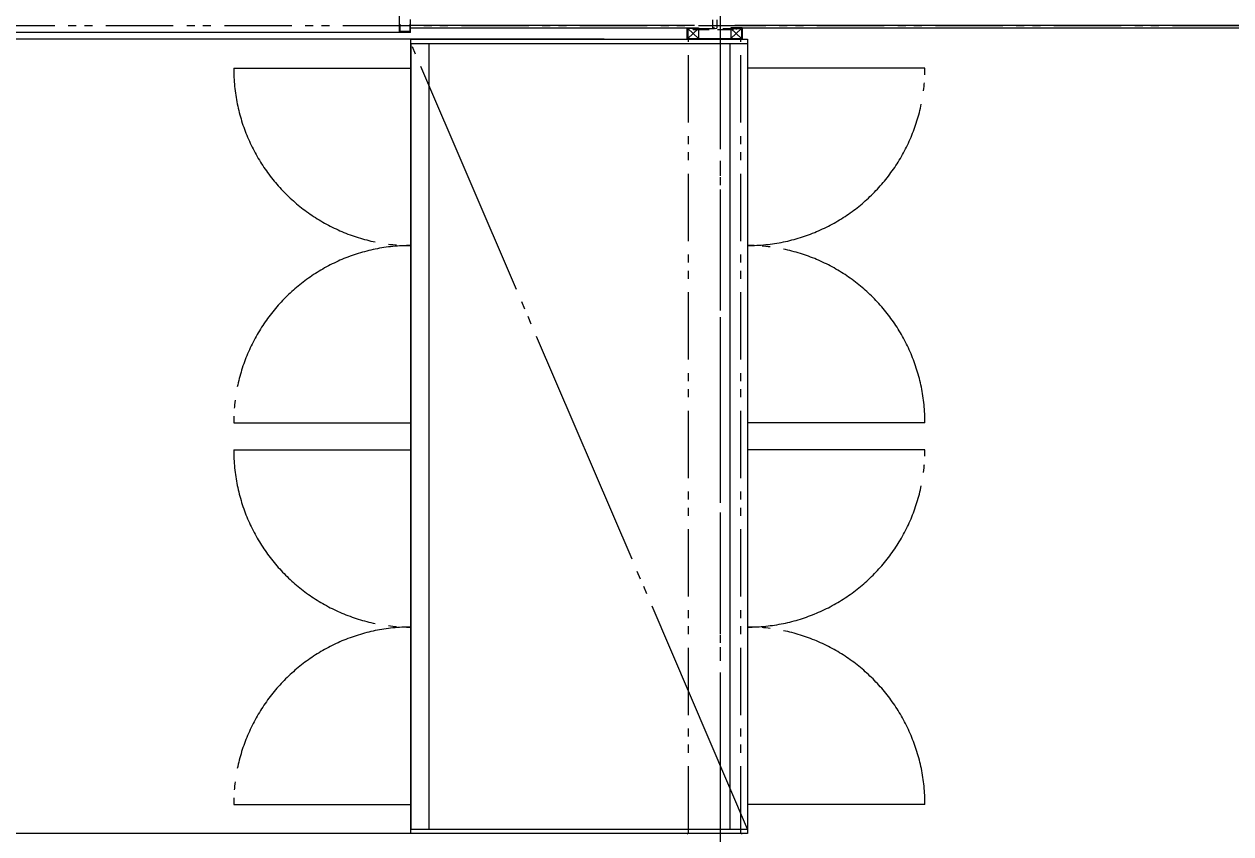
# Model space of a CAD drawing. Units: millimetres at full size. Extents: x -12803 to 120774, y -9413 to 101127.
# Drawn here: x 99524 to 102212, y 17801 to 19605 of the extents above; entities that cross this region are included whole.
import ezdxf
from ezdxf.enums import TextEntityAlignment as Align

# ---------------------------------------------------------------- set-up
doc = ezdxf.new("R2010")
doc.units = ezdxf.units.MM
doc.header["$LTSCALE"] = 30
for name, pattern in [('CHAIN2', [12, 9, -1, 1, -1]), ('DASHED1', [1.8, 1.2, -0.6]), ('DOUBLE_CHAIN1', [8.8, 5, -1, 0.6, -0.6, 0.6, -1]), ('LONG_DOUBLE_CHAIN', [21.8, 18, -1, 0.6, -0.6, 0.6, -1])]:
    doc.linetypes.add(name, pattern=pattern)
doc.layers.add('0-0_NoName', color=7, linetype='Continuous')
for name, color, linetype, lineweight in [('0-6_AIHO30-厨房機器LL', 7, 'Continuous', 15), ('1-1_AIHO20-排水溝', 7, 'Continuous', 15), ('1-3_AIHO15-壁開口寸法・コメント', 7, 'Continuous', 15), ('2-0_通芯', 7, 'DOUBLE_CHAIN1', 15), ('2-2_間仕切り芯', 7, 'DOUBLE_CHAIN1', 15), ('2-3_間仕切り', 7, 'Continuous', 15), ('2-A_建具', 7, 'Continuous', 15), ('3-2_AIHO08-壁芯', 7, 'CHAIN2', 15), ('3-3_AIHO30-厨房機器', 7, 'Continuous', 15), ('3-7_AIHO32-厨房機器補助線', 7, 'LONG_DOUBLE_CHAIN', 15)]:
    doc.layers.add(name, color=color, linetype=linetype, lineweight=lineweight)
doc.styles.add('ＭＳ ゴシック', font='')
doc.styles.get('ＭＳ ゴシック').set_extended_font_data('MS Gothic')

# ---------------------------------------------------------------- blocks, each defined once
blk = doc.blocks.new('グループ部品-702')
at = {"layer": '1-3_AIHO15-壁開口寸法・コメント'}
for p, q in [((99482.58, 19587.04), (99482.58, 19555.79)), ((99482.58, 19540.16), (99482.58, 19508.91))]:
    blk.add_line(p, q, dxfattribs=at)
blk.add_arc((99482.58, 19571.41), 15.62, 270, 90, dxfattribs=at)
blk = doc.blocks.new('グループ部品-703')
at = {"layer": '1-3_AIHO15-壁開口寸法・コメント'}
for p, q in [((99482.58, 17832.66), (99482.58, 17863.91)), ((99482.58, 17785.79), (99482.58, 17817.04))]:
    blk.add_line(p, q, dxfattribs=at)
blk.add_arc((99482.58, 17801.41), 15.62, 90, 270, dxfattribs=at)
blk = doc.blocks.new('グループ部品-704')
at = {"layer": '1-3_AIHO15-壁開口寸法・コメント'}
for p, q in [((100815.36, 19571.41), (99282.58, 19571.41)), ((99482.58, 19508.91), (99482.58, 17863.91)), ((100815.36, 17801.41), (99282.58, 17801.41))]:
    blk.add_line(p, q, dxfattribs=at)
for name in ['グループ部品-702', 'グループ部品-703']:
    blk.add_blockref(name, (0, 0), dxfattribs=at)
at = {"layer": '1-3_AIHO15-壁開口寸法・コメント', "style": 'ＭＳ ゴシック', "width": 1.15}
blk.add_text('有効開口W1770×H1910', height=113.2, rotation=90, dxfattribs=at).set_placement((99395.74, 17798.38), align=Align.BOTTOM_LEFT)
blk = doc.blocks.new('グループ部品-732')
at = {"layer": '0-6_AIHO30-厨房機器LL'}
for p, q in [((100425.36, 19561.41), (100425.36, 17811.41)), ((101095.36, 19561.41), (101095.36, 17811.41))]:
    blk.add_line(p, q, dxfattribs=at)
at = {"layer": '1-1_AIHO20-排水溝'}
blk.add_lwpolyline([(101135.36, 17801.41), (100385.36, 17801.41), (100385.36, 19571.41), (101135.36, 19571.41)], close=True, dxfattribs=at)
at = {"layer": '2-0_通芯'}
blk.add_line((74361.66, 19601.41), (120774.36, 19601.41), dxfattribs=at)
at = {"layer": '2-2_間仕切り芯'}
blk.add_line((101074.36, 20799.98), (101074.36, 11296.44), dxfattribs=at)
at = {"layer": '2-3_間仕切り'}
for p, q in [((100384.36, 19602.41), (101016.86, 19602.41)), ((101106.86, 19602.41), (102885.36, 19602.41)), ((100384.36, 19596.41), (101010.86, 19596.41)), ((101112.86, 19596.41), (102879.36, 19596.41))]:
    blk.add_line(p, q, dxfattribs=at)
at = {"layer": '2-A_建具'}
for p, q in [((100359.36, 19736.41), (100359.36, 19586.91)), ((100360.96, 19601.91), (100360.96, 19604.71)), ((100360.98, 19601.79), (100360.96, 19601.91)), ((100360.96, 19600.91), (100360.98, 19601.03)), ((100360.96, 19591.91), (100360.96, 19600.91)), ((100382.76, 19601.91), (100382.73, 19601.79)), ((100382.73, 19601.03), (100382.76, 19600.91)), ((100382.76, 19604.71), (100382.76, 19601.91)), ((100382.76, 19600.91), (100382.76, 19591.91)), ((100384.36, 19586.91), (100384.36, 19614.91)), ((101057.36, 19614.21), (101057.36, 19595.6)), ((101066.36, 19614.24), (101066.36, 19595.6)), ((100383.86, 19586.41), (97704.86, 19586.41)), ((100359.36, 19586.91), (100359.86, 19586.41)), ((100360.98, 19591.79), (100360.96, 19591.91)), ((100360.96, 19590.91), (100360.98, 19591.03)), ((100360.96, 19588.51), (100360.96, 19590.91)), ((100365.36, 19588.01), (100361.46, 19588.01)), ((100365.47, 19588.03), (100365.36, 19588.01)), ((100366.36, 19588.01), (100366.24, 19588.03)), ((100377.36, 19588.01), (100366.36, 19588.01)), ((100377.47, 19588.03), (100377.36, 19588.01)), ((100378.36, 19588.01), (100378.24, 19588.03)), ((100382.26, 19588.01), (100378.36, 19588.01)), ((100382.76, 19591.91), (100382.73, 19591.79)), ((100382.73, 19591.03), (100382.76, 19590.91)), ((100382.76, 19590.91), (100382.76, 19588.51)), ((101000.86, 19572.91), (101000.86, 19594.91)), ((101002.36, 19596.41), (101025.86, 19596.41)), ((101025.86, 19594.91), (101002.36, 19594.91)), ((101121.36, 19571.41), (101002.36, 19571.41)), ((101025.86, 19596.41), (101025.86, 19594.91)), ((101097.86, 19596.41), (101097.86, 19594.91)), ((101122.86, 19596.41), (101097.86, 19596.41)), ((101097.86, 19594.91), (101121.36, 19594.91)), ((101121.36, 19594.91), (101121.36, 19572.91)), ((101122.86, 19594.91), (101122.86, 19572.91)), ((101121.36, 17801.41), (101002.36, 17801.41))]:
    blk.add_line(p, q, dxfattribs=at)
at = {"layer": '2-A_建具', "linetype": 'DOUBLE_CHAIN1'}
for p, q in [((101025.86, 19594.91), (101002.36, 19572.91)), ((101002.36, 19594.91), (101025.86, 19572.91)), ((101003.86, 17801.41), (101003.86, 19571.41)), ((101025.86, 19594.91), (101025.86, 19572.91)), ((101097.86, 19594.91), (101097.86, 19572.91)), ((101121.36, 19594.91), (101097.86, 19572.91)), ((101097.86, 19594.91), (101121.36, 19572.91)), ((101119.86, 17801.41), (101119.86, 19571.41))]:
    blk.add_line(p, q, dxfattribs=at)
at = {"layer": '2-A_建具', "linetype": 'DASHED1'}
for p, q in [((101013.86, 19592.61), (101013.86, 19594.91)), ((101013.86, 19592.61), (101109.86, 19592.61)), ((101025.86, 19594.91), (101097.86, 19594.91)), ((101109.86, 19594.91), (101109.86, 19592.61))]:
    blk.add_line(p, q, dxfattribs=at)
at = {"layer": '2-A_建具'}
blk.add_lwpolyline([(101002.36, 19594.91), (101002.36, 19572.91), (101121.36, 19572.91)], dxfattribs=at)
for centre, radius, start, end in [((100360.06, 19601.41), 1, 337.38014, 22.61986), ((100383.66, 19601.41), 1, 157.38014, 202.61986), ((100361.46, 19588.51), 0.5, 180.00001, 269.99999), ((100360.06, 19591.41), 1, 337.38014, 22.61986), ((100365.86, 19587.11), 1, 67.38014, 112.61986), ((100377.86, 19587.11), 1, 67.38014, 112.61986), ((100382.26, 19588.51), 0.5, 270.00001, 359.99999), ((100383.66, 19591.41), 1, 157.38014, 202.61986), ((100383.86, 19586.91), 0.5, 270.00001, 359.99999), ((101002.36, 19594.91), 1.5, 90, 180), ((101002.36, 19572.91), 1.5, 180, 270), ((101059.62, 19592.35), 4, 60.95939, 125.11325), ((101059.59, 19598.92), 4, 235.4867, 304.56888), ((101064.12, 19598.92), 4, 230.15098, 303.91291), ((101121.36, 19594.91), 1.5, 0, 90), ((101121.36, 19572.91), 1.5, 270, 0), ((101002.36, 17799.91), 1.5, 90, 180), ((101121.36, 17799.91), 1.5, 0, 90)]:
    blk.add_arc(centre, radius, start, end, dxfattribs=at)
at = {"layer": '3-2_AIHO08-壁芯'}
blk.add_line((101074.36, 19596.41), (101074.36, 11946.41), dxfattribs=at)
at = {"layer": '3-3_AIHO30-厨房機器'}
for p, q in [((100385.36, 19561.41), (100385.36, 17811.41)), ((100385.36, 17811.41), (101135.36, 17811.41))]:
    blk.add_line(p, q, dxfattribs=at)
blk.add_lwpolyline([(100385.36, 19561.41), (101135.36, 19561.41), (101135.36, 17811.41)], dxfattribs=at)
at = {"layer": '3-7_AIHO32-厨房機器補助線'}
for p, q in [((101135.36, 17811.41), (100385.36, 19561.41)), ((99990.36, 19506.41), (100385.36, 19506.41)), ((101530.36, 19506.41), (101135.36, 19506.41)), ((99990.36, 18716.41), (100385.36, 18716.41)), ((101530.36, 18716.41), (101135.36, 18716.41)), ((99990.36, 18656.41), (100385.36, 18656.41)), ((101530.36, 18656.41), (101135.36, 18656.41)), ((99990.36, 17866.41), (100385.36, 17866.41)), ((101530.36, 17866.41), (101135.36, 17866.41))]:
    blk.add_line(p, q, dxfattribs=at)
for centre, start, end in [((100385.36, 19506.41), 180, 270), ((101135.36, 19506.41), 270, 0), ((100385.36, 18716.41), 90, 180), ((101135.36, 18716.41), 0, 90), ((100385.36, 18656.41), 180, 270), ((101135.36, 18656.41), 270, 0), ((100385.36, 17866.41), 90, 180), ((101135.36, 17866.41), 0, 90)]:
    blk.add_arc(centre, 395, start, end, dxfattribs=at)
at = {"layer": '1-3_AIHO15-壁開口寸法・コメント'}
blk.add_blockref('グループ部品-704', (0, 0), dxfattribs=at)
blk = doc.blocks.new('グループ部品-733')
at = {"layer": '1-3_AIHO15-壁開口寸法・コメント'}
for p, q in [((99482.58, 19587.04), (99482.58, 19555.79)), ((99482.58, 19540.16), (99482.58, 19508.91))]:
    blk.add_line(p, q, dxfattribs=at)
blk.add_arc((99482.58, 19571.41), 15.62, 270, 90, dxfattribs=at)
blk = doc.blocks.new('グループ部品-734')
at = {"layer": '1-3_AIHO15-壁開口寸法・コメント'}
for p, q in [((99482.58, 17832.66), (99482.58, 17863.91)), ((99482.58, 17785.79), (99482.58, 17817.04))]:
    blk.add_line(p, q, dxfattribs=at)
blk.add_arc((99482.58, 17801.41), 15.62, 90, 270, dxfattribs=at)
blk = doc.blocks.new('グループ部品-735')
at = {"layer": '1-3_AIHO15-壁開口寸法・コメント'}
for p, q in [((100815.36, 19571.41), (99282.58, 19571.41)), ((99482.58, 19508.91), (99482.58, 17863.91)), ((100815.36, 17801.41), (99282.58, 17801.41))]:
    blk.add_line(p, q, dxfattribs=at)
for name in ['グループ部品-733', 'グループ部品-734']:
    blk.add_blockref(name, (0, 0), dxfattribs=at)
at = {"layer": '1-3_AIHO15-壁開口寸法・コメント', "style": 'ＭＳ ゴシック', "width": 1.15}
blk.add_text('有効開口W1770×H1910', height=113.2, rotation=90, dxfattribs=at).set_placement((99395.74, 17798.38), align=Align.BOTTOM_LEFT)
blk = doc.blocks.new('グループ部品-763')
at = {"layer": '0-6_AIHO30-厨房機器LL'}
for p, q in [((100425.36, 19561.41), (100425.36, 17811.41)), ((101095.36, 19561.41), (101095.36, 17811.41))]:
    blk.add_line(p, q, dxfattribs=at)
at = {"layer": '1-1_AIHO20-排水溝'}
blk.add_lwpolyline([(101135.36, 17801.41), (100385.36, 17801.41), (100385.36, 19571.41), (101135.36, 19571.41)], close=True, dxfattribs=at)
at = {"layer": '3-2_AIHO08-壁芯'}
blk.add_line((101074.36, 19596.41), (101074.36, 11946.41), dxfattribs=at)
at = {"layer": '3-3_AIHO30-厨房機器'}
for p, q in [((100385.36, 19561.41), (100385.36, 17811.41)), ((100385.36, 17811.41), (101135.36, 17811.41))]:
    blk.add_line(p, q, dxfattribs=at)
blk.add_lwpolyline([(100385.36, 19561.41), (101135.36, 19561.41), (101135.36, 17811.41)], dxfattribs=at)
at = {"layer": '3-7_AIHO32-厨房機器補助線'}
for p, q in [((101135.36, 17811.41), (100385.36, 19561.41)), ((99990.36, 19506.41), (100385.36, 19506.41)), ((101530.36, 19506.41), (101135.36, 19506.41)), ((99990.36, 18716.41), (100385.36, 18716.41)), ((101530.36, 18716.41), (101135.36, 18716.41)), ((99990.36, 18656.41), (100385.36, 18656.41)), ((101530.36, 18656.41), (101135.36, 18656.41)), ((99990.36, 17866.41), (100385.36, 17866.41)), ((101530.36, 17866.41), (101135.36, 17866.41))]:
    blk.add_line(p, q, dxfattribs=at)
for centre, start, end in [((100385.36, 19506.41), 180, 270), ((101135.36, 19506.41), 270, 0), ((100385.36, 18716.41), 90, 180), ((101135.36, 18716.41), 0, 90), ((100385.36, 18656.41), 180, 270), ((101135.36, 18656.41), 270, 0), ((100385.36, 17866.41), 90, 180), ((101135.36, 17866.41), 0, 90)]:
    blk.add_arc(centre, 395, start, end, dxfattribs=at)
at = {"layer": '1-3_AIHO15-壁開口寸法・コメント'}
blk.add_blockref('グループ部品-735', (0, 0), dxfattribs=at)

msp = doc.modelspace()

# ---------------------------------------------------------------- block references
at = {"layer": '0-0_NoName'}
for name in ['グループ部品-732', 'グループ部品-763']:
    msp.add_blockref(name, (0, 0), dxfattribs=at)

doc.saveas('drawing.dxf')
